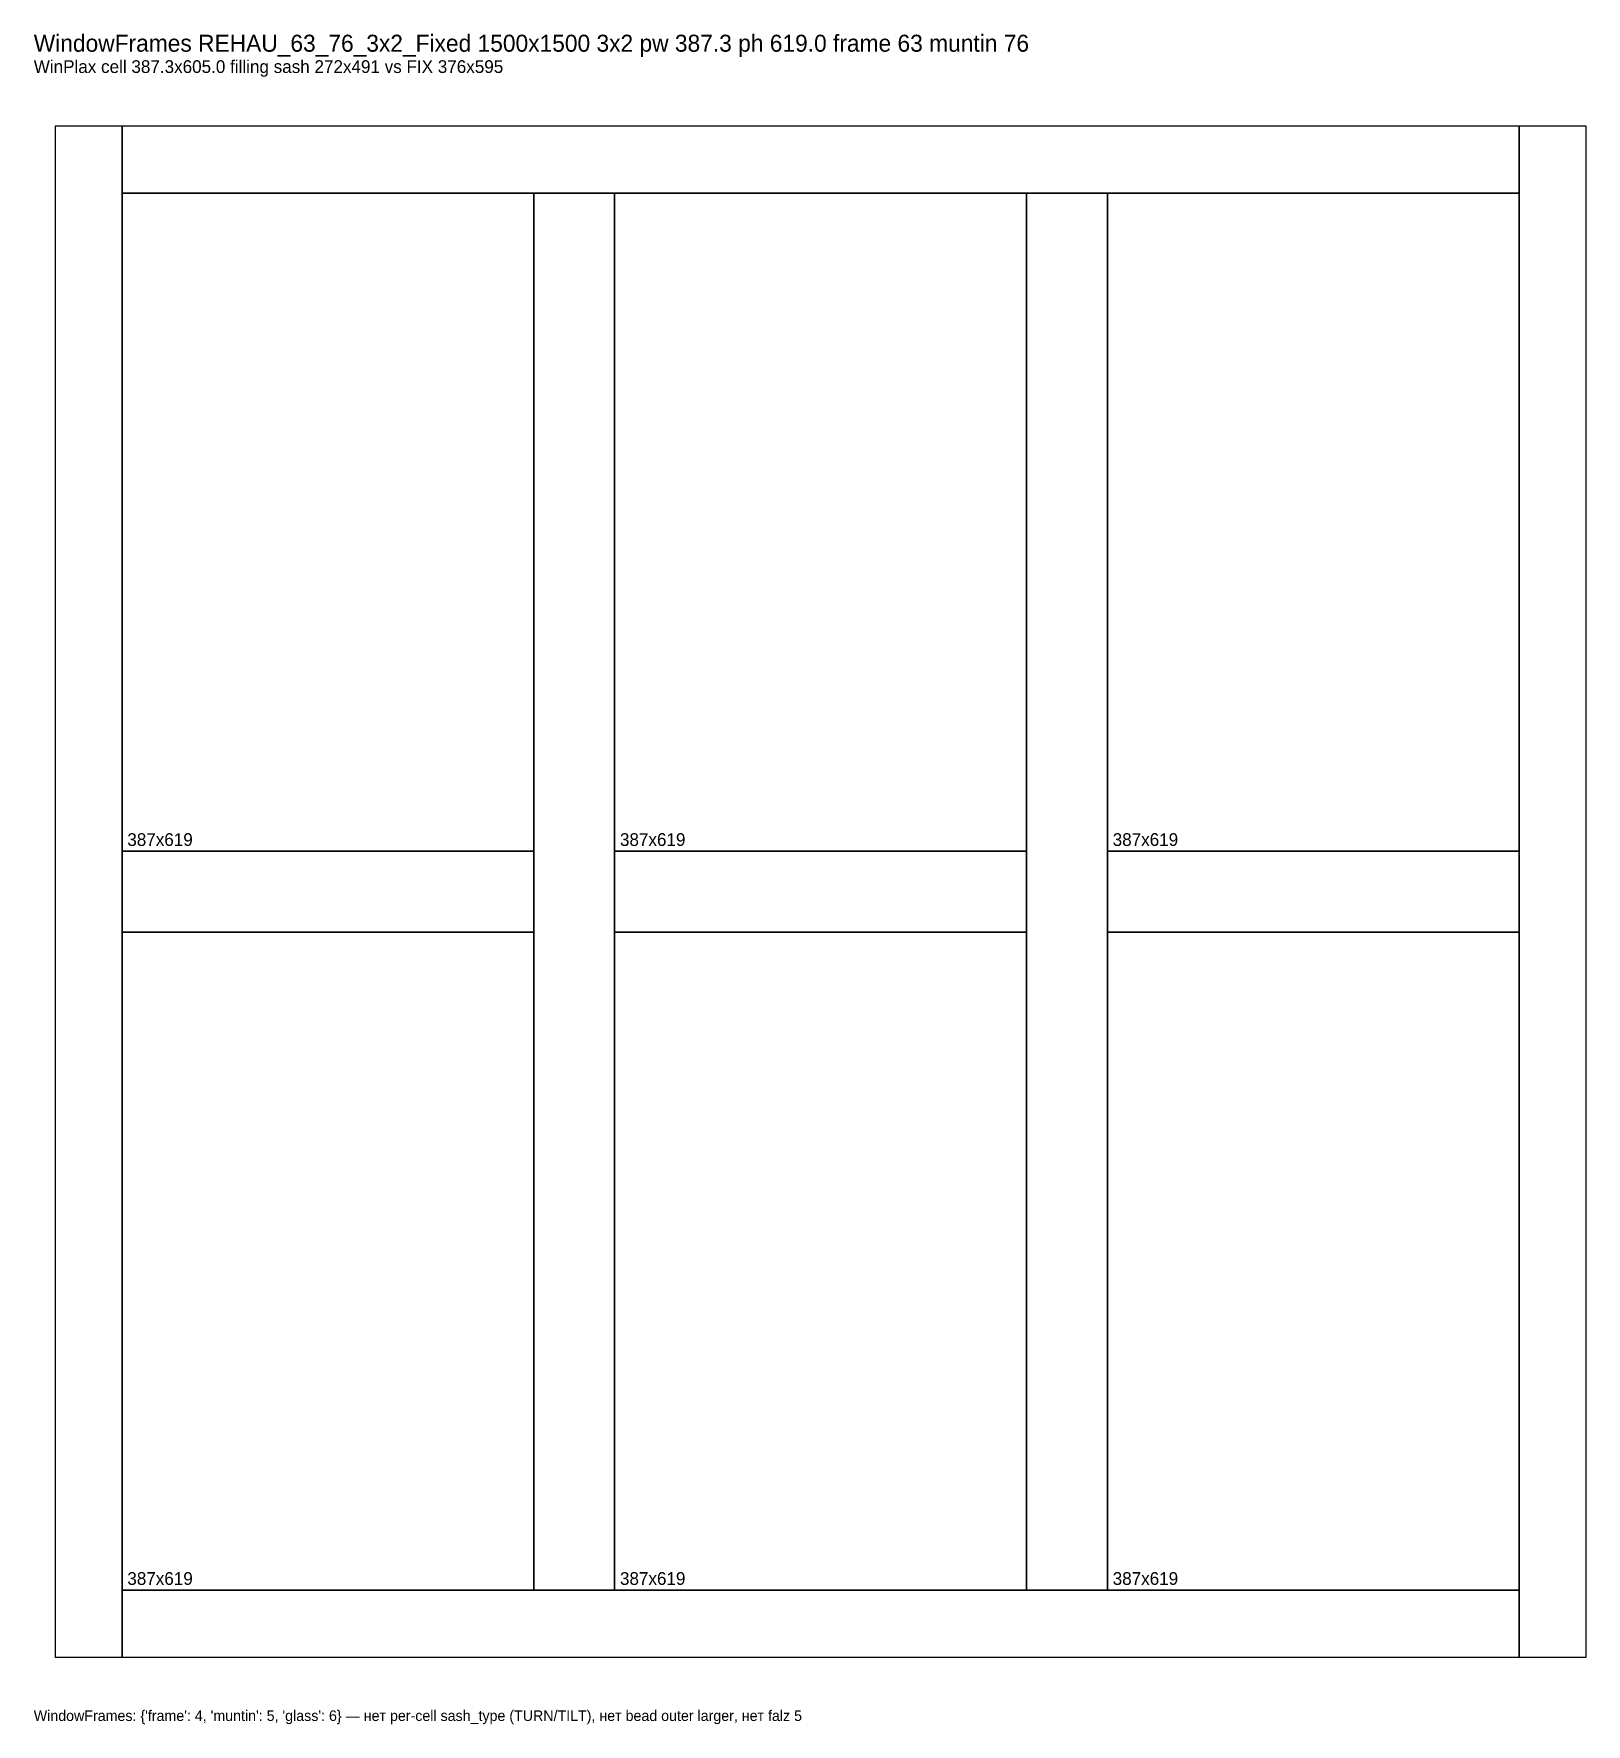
# Model space of a CAD drawing. Header units: metres. Extents: x 10 to 1470, y -33 to 1557.
import ezdxf

# ---------------------------------------------------------------- set-up
doc = ezdxf.new("R2010")
doc.units = ezdxf.units.M
for name, color, linetype in [('WF_Frame', 7, 'Continuous'), ('WF_Glass', 3, 'Continuous'), ('WF_Muntin', 4, 'Continuous')]:
    doc.layers.add(name, color=color, linetype=linetype)

msp = doc.modelspace()

# ---------------------------------------------------------------- linework, layer by layer
at = {"layer": 'WF_Frame', "linetype": 'Continuous'}
for points in [[(30, 30), (93, 30), (93, 1470), (30, 1470)], [(93, 1407), (1407, 1407), (1407, 1470), (93, 1470)], [(1407, 30), (1470, 30), (1470, 1470), (1407, 1470)], [(93, 30), (1407, 30), (1407, 93), (93, 93)]]:
    msp.add_lwpolyline(points, close=True, dxfattribs=at)
at = {"layer": 'WF_Glass'}
for points in [[(93, 788), (480.3, 788), (480.3, 1407), (93, 1407)], [(556.3, 788), (943.7, 788), (943.7, 1407), (556.3, 1407)], [(1019.7, 788), (1407, 788), (1407, 1407), (1019.7, 1407)], [(93, 93), (480.3, 93), (480.3, 712), (93, 712)], [(556.3, 93), (943.7, 93), (943.7, 712), (556.3, 712)], [(1019.7, 93), (1407, 93), (1407, 712), (1019.7, 712)]]:
    msp.add_lwpolyline(points, close=True, dxfattribs=at)
at = {"layer": 'WF_Muntin', "linetype": 'Continuous'}
for points in [[(480.3, 93), (556.3, 93), (556.3, 1407), (480.3, 1407)], [(943.7, 93), (1019.7, 93), (1019.7, 1407), (943.7, 1407)], [(93, 712), (480.3, 712), (480.3, 788), (93, 788)], [(556.3, 712), (943.7, 712), (943.7, 788), (556.3, 788)], [(1019.7, 712), (1407, 712), (1407, 788), (1019.7, 788)]]:
    msp.add_lwpolyline(points, close=True, dxfattribs=at)

# ---------------------------------------------------------------- texts
for s, height, p in [('WindowFrames REHAU_63_76_3x2_Fixed 1500x1500 3x2 pw 387.3 ph 619.0 frame 63 muntin 76', 16, (10, 1540)), ('WinPlax cell 387.3x605.0 filling sash 272x491 vs FIX 376x595', 12, (10, 1520)), ("WindowFrames: {'frame': 4, 'muntin': 5, 'glass': 6} — нет per-cell sash_type (TURN/TILT), нет bead outer larger, нет falz 5", 10, (10, -30))]:
    msp.add_text(s, height=height).set_placement(p)
at = {"layer": 'WF_Glass'}
for p in [(98, 793), (561.3, 793), (1024.7, 793), (98, 98), (561.3, 98), (1024.7, 98)]:
    msp.add_text('387x619', height=12, dxfattribs=at).set_placement(p)

doc.saveas('drawing.dxf')
